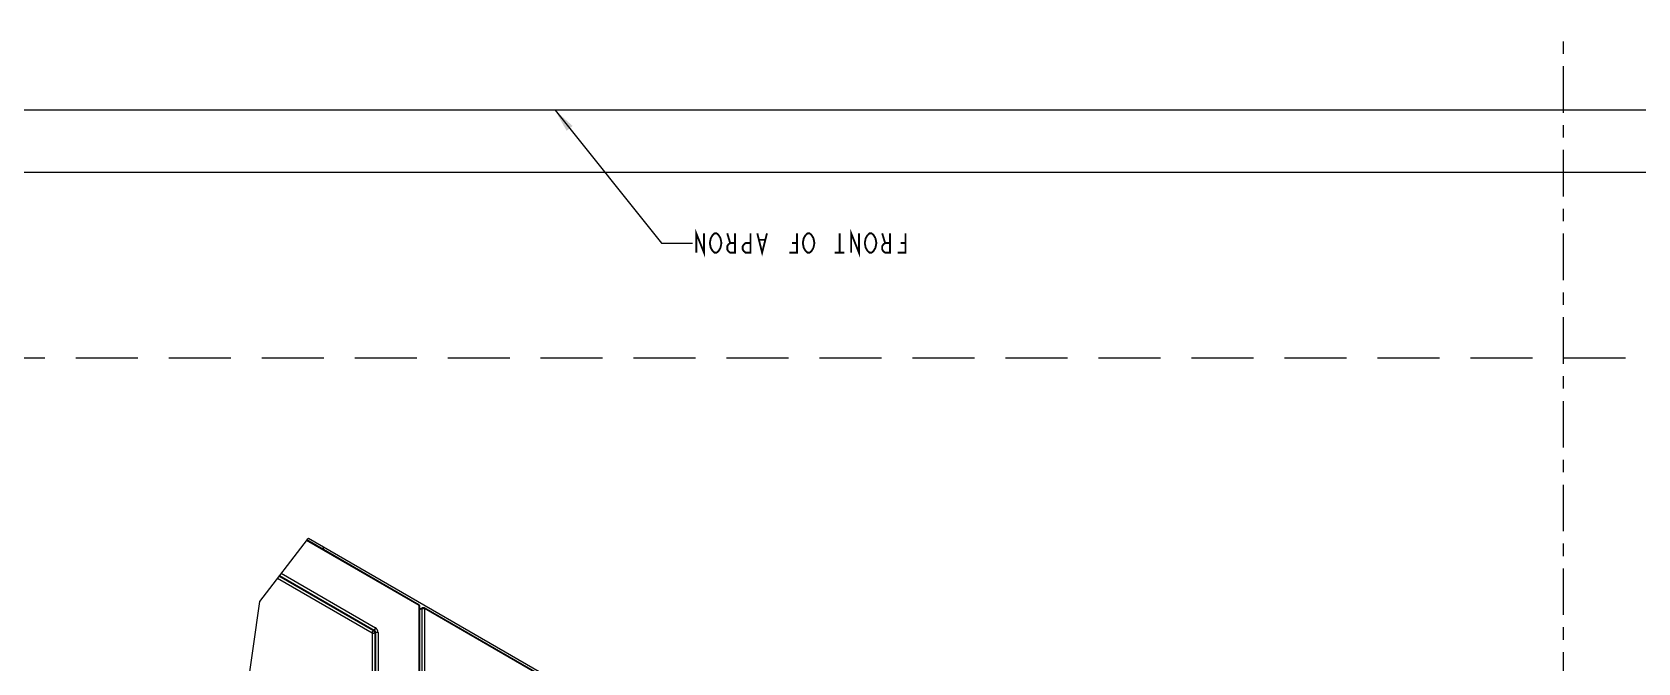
# Model space of a CAD drawing. Extents: x -347 to 953, y -714 to 758.
# Drawn here: x 206.71 to 219.67, y -32.13 to -27.04 of the extents above; entities that cross this region are included whole.
import ezdxf

# ---------------------------------------------------------------- set-up
doc = ezdxf.new("R2010")
doc.units = 0
doc.header["$MEASUREMENT"] = 0
doc.linetypes.add('CENTER', pattern=[0.6, 0.375, -0.075, 0.075, -0.075])
doc.linetypes.add('DASHED', pattern=[0.75, 0.5, -0.25])
doc.layers.get('0').update_dxf_attribs({"linetype": 'CONTINUOUS'})
doc.layers.add('___NOTE', color=7, linetype='CONTINUOUS')
doc.layers.add('_CURVE', color=7, linetype='CONTINUOUS')

msp = doc.modelspace()

# ---------------------------------------------------------------- linework, layer by layer
at = {"linetype": 'Continuous'}
msp.add_line((202.944854, -28.174526), (235.184854, -28.174526), dxfattribs=at)
at = {"color": 7, "linetype": 'Continuous'}
for p, q in [((208.930805, -31.135173), (208.545597, -31.635968)), ((209.831989, -31.661785), (208.927436, -31.139553)), ((208.941726, -31.12795), (208.930805, -31.135173)), ((216.958303, -35.756218), (208.941726, -31.12795)), ((209.06117, -31.19691), (209.06117, -31.216763)), ((208.545597, -31.635968), (208.417579, -32.542179)), ((209.839489, -36.268623), (209.839489, -31.674776)), ((209.860476, -31.686892), (209.839489, -31.699009)), ((213.014071, -33.49892), (209.875476, -31.686892))]:
    msp.add_line(p, q, dxfattribs=at)
at = {"color": 9, "linetype": 'Continuous'}
for p, q in [((209.835095, -31.668652), (208.924734, -31.143066)), ((208.690969, -31.446975), (209.455024, -31.888092)), ((208.704017, -31.430013), (209.465631, -31.869721)), ((208.707278, -31.425772), (209.470934, -31.866659)), ((208.720325, -31.40881), (209.481541, -31.848288)), ((209.835095, -36.262499), (209.835095, -31.668652)), ((209.857369, -31.693759), (209.839489, -31.704082)), ((209.857369, -31.693759), (209.857369, -36.287606)), ((213.017178, -33.505787), (209.878583, -31.693759)), ((209.878583, -31.693759), (209.878583, -36.287606)), ((209.455024, -31.888092), (209.455024, -35.65424)), ((209.470934, -31.866659), (209.465631, -31.869721)), ((209.481541, -31.88503), (209.476237, -31.888092)), ((209.476237, -31.888092), (209.476237, -35.665436)), ((209.481541, -31.88503), (209.481541, -35.662375)), ((209.502754, -31.88503), (209.502754, -35.662375))]:
    msp.add_line(p, q, dxfattribs=at)
for points in [[(209.831989, -31.661785), (209.832308, -31.661986), (209.832613, -31.662212), (209.832903, -31.662461), (209.833177, -31.662734), (209.833434, -31.66303), (209.833674, -31.663348), (209.833897, -31.663688), (209.834101, -31.66405), (209.834288, -31.664431), (209.834456, -31.664832), (209.834604, -31.665252), (209.834734, -31.665691), (209.834844, -31.666146), (209.834934, -31.666618), (209.835005, -31.667106), (209.835055, -31.667608), (209.835085, -31.668124), (209.835095, -31.668652)], [(209.835095, -31.668652), (209.835548, -31.668925), (209.83598, -31.669209), (209.836389, -31.669504), (209.836776, -31.669809), (209.83714, -31.670123), (209.837479, -31.670446), (209.837794, -31.670777), (209.838084, -31.671116), (209.838347, -31.671462), (209.838584, -31.671814), (209.838795, -31.672172), (209.838978, -31.672535), (209.839133, -31.672902), (209.839261, -31.673272), (209.839361, -31.673646), (209.839432, -31.674022), (209.839475, -31.674399), (209.839489, -31.674776)], [(209.860476, -31.686892), (209.860156, -31.687094), (209.859851, -31.687319), (209.859561, -31.687569), (209.859288, -31.687842), (209.859031, -31.688137), (209.85879, -31.688456), (209.858568, -31.688796), (209.858363, -31.689157), (209.858177, -31.689538), (209.858009, -31.689939), (209.85786, -31.69036), (209.857731, -31.690798), (209.857621, -31.691253), (209.857531, -31.691725), (209.85746, -31.692213), (209.85741, -31.692715), (209.85738, -31.693231), (209.857369, -31.693759)], [(209.857369, -31.693759), (209.857842, -31.693498), (209.858333, -31.693249), (209.858843, -31.693013), (209.859371, -31.692789), (209.859915, -31.692579), (209.860475, -31.692383), (209.861048, -31.692201), (209.861635, -31.692034), (209.862234, -31.691882), (209.862844, -31.691745), (209.863464, -31.691624), (209.864092, -31.691518), (209.864728, -31.691428), (209.86537, -31.691354), (209.866017, -31.691297), (209.866667, -31.691256), (209.867321, -31.691231), (209.867975, -31.691222), (209.868629, -31.691231), (209.869282, -31.691255), (209.869933, -31.691297), (209.87058, -31.691354), (209.871222, -31.691428), (209.871858, -31.691517), (209.872486, -31.691623), (209.873106, -31.691745), (209.873716, -31.691882), (209.874315, -31.692034), (209.874902, -31.692201), (209.875476, -31.692383), (209.876035, -31.692579), (209.876579, -31.692789), (209.877107, -31.693012), (209.877618, -31.693249), (209.87811, -31.693498), (209.878583, -31.693759)], [(209.878583, -31.693759), (209.878573, -31.693231), (209.878542, -31.692715), (209.878492, -31.692213), (209.878421, -31.691725), (209.878331, -31.691253), (209.878221, -31.690797), (209.878092, -31.690359), (209.877943, -31.689939), (209.877775, -31.689538), (209.877589, -31.689156), (209.877384, -31.688795), (209.877161, -31.688455), (209.876921, -31.688137), (209.876664, -31.687841), (209.87639, -31.687568), (209.876101, -31.687319), (209.875796, -31.687093), (209.875476, -31.686892)], [(209.481541, -31.848288), (209.48153, -31.848828), (209.4815, -31.849379), (209.48145, -31.849939), (209.481379, -31.850508), (209.481289, -31.851084), (209.481179, -31.851666), (209.48105, -31.852254), (209.480901, -31.852846), (209.480733, -31.853441), (209.480547, -31.854038), (209.480342, -31.854635), (209.480119, -31.855232), (209.479879, -31.855828), (209.479622, -31.85642), (209.479349, -31.857009), (209.479059, -31.857593), (209.478754, -31.858171), (209.478434, -31.858742), (209.4781, -31.859304), (209.477752, -31.859858), (209.477391, -31.8604), (209.477018, -31.860932), (209.476633, -31.861451), (209.476237, -31.861956), (209.475832, -31.862448), (209.475416, -31.862924), (209.474993, -31.863383), (209.474562, -31.863826), (209.474123, -31.864251), (209.473679, -31.864657), (209.47323, -31.865043), (209.472776, -31.86541), (209.472318, -31.865755), (209.471858, -31.866079), (209.471397, -31.86638), (209.470934, -31.866659)], [(209.502754, -31.88503), (209.502739, -31.884106), (209.502695, -31.883168), (209.502621, -31.882216), (209.502517, -31.881248), (209.502384, -31.880267), (209.502223, -31.879276), (209.502032, -31.878277), (209.501812, -31.877269), (209.501564, -31.876256), (209.501288, -31.875238), (209.500985, -31.874215), (209.500654, -31.873192), (209.500296, -31.872168), (209.499912, -31.871143), (209.499503, -31.870123), (209.499069, -31.869105), (209.498609, -31.868092), (209.498126, -31.867087), (209.49762, -31.866089), (209.497091, -31.8651), (209.496541, -31.864122), (209.495969, -31.863157), (209.495377, -31.862204), (209.494766, -31.861267), (209.494137, -31.860346), (209.493489, -31.859442), (209.492826, -31.858557), (209.492146, -31.857692), (209.491451, -31.856847), (209.490743, -31.856026), (209.490022, -31.855227), (209.489288, -31.854453), (209.488544, -31.853705), (209.487791, -31.852984), (209.487028, -31.85229), (209.486258, -31.851625), (209.485481, -31.850989), (209.484698, -31.850384), (209.483911, -31.84981), (209.483124, -31.84927), (209.482334, -31.848763), (209.481541, -31.848288)], [(209.465631, -31.869721), (209.465169, -31.869999), (209.464707, -31.870301), (209.464247, -31.870624), (209.46379, -31.870969), (209.463336, -31.871336), (209.462887, -31.871722), (209.462442, -31.872128), (209.462004, -31.872553), (209.461573, -31.872996), (209.461149, -31.873455), (209.460734, -31.873931), (209.460328, -31.874423), (209.459933, -31.874928), (209.459548, -31.875447), (209.459175, -31.875979), (209.458814, -31.876522), (209.458466, -31.877075), (209.458131, -31.877637), (209.457811, -31.878208), (209.457506, -31.878786), (209.457216, -31.87937), (209.456943, -31.879959), (209.456686, -31.880552), (209.456445, -31.881147), (209.456223, -31.881744), (209.456018, -31.882342), (209.455832, -31.882939), (209.455664, -31.883533), (209.455515, -31.884125), (209.455386, -31.884713), (209.455276, -31.885296), (209.455185, -31.885872), (209.455115, -31.886441), (209.455064, -31.887001), (209.455034, -31.887552), (209.455024, -31.888092)], [(209.455024, -31.888092), (209.455497, -31.888353), (209.455989, -31.888603), (209.456499, -31.888839), (209.457027, -31.889063), (209.457571, -31.889272), (209.458131, -31.889469), (209.458705, -31.88965), (209.459292, -31.889817), (209.459891, -31.88997), (209.460501, -31.890106), (209.461121, -31.890228), (209.461749, -31.890334), (209.462385, -31.890423), (209.463027, -31.890497), (209.463674, -31.890555), (209.464324, -31.890596), (209.464977, -31.89062), (209.465632, -31.890629), (209.466286, -31.89062), (209.466939, -31.890596), (209.46759, -31.890554), (209.468237, -31.890497), (209.468879, -31.890423), (209.469514, -31.890333), (209.470143, -31.890228), (209.470762, -31.890106), (209.471372, -31.889969), (209.471971, -31.889817), (209.472558, -31.88965), (209.473132, -31.889468), (209.473692, -31.889272), (209.474236, -31.889062), (209.474764, -31.888838), (209.475274, -31.888602), (209.475765, -31.888353), (209.476237, -31.888092)], [(209.476237, -31.888092), (209.476227, -31.887552), (209.476197, -31.887001), (209.476147, -31.886441), (209.476076, -31.885872), (209.475986, -31.885296), (209.475876, -31.884714), (209.475746, -31.884126), (209.475598, -31.883534), (209.47543, -31.882939), (209.475244, -31.882342), (209.475039, -31.881745), (209.474816, -31.881148), (209.474576, -31.880552), (209.474319, -31.87996), (209.474045, -31.879371), (209.473756, -31.878787), (209.473451, -31.878209), (209.473131, -31.877638), (209.472796, -31.877076), (209.472448, -31.876523), (209.472088, -31.87598), (209.471714, -31.875448), (209.47133, -31.874929), (209.470934, -31.874424), (209.470528, -31.873932), (209.470113, -31.873456), (209.46969, -31.872997), (209.469258, -31.872554), (209.46882, -31.872129), (209.468376, -31.871723), (209.467926, -31.871337), (209.467472, -31.87097), (209.467015, -31.870625), (209.466555, -31.870301), (209.466093, -31.87), (209.465631, -31.869721)], [(209.470934, -31.866659), (209.471397, -31.866938), (209.471858, -31.867239), (209.472318, -31.867563), (209.472776, -31.867909), (209.47323, -31.868275), (209.473679, -31.868661), (209.474123, -31.869067), (209.474562, -31.869492), (209.474993, -31.869935), (209.475417, -31.870395), (209.475832, -31.870871), (209.476237, -31.871362), (209.476633, -31.871867), (209.477018, -31.872386), (209.477391, -31.872918), (209.477752, -31.873461), (209.4781, -31.874014), (209.478434, -31.874576), (209.478754, -31.875147), (209.479059, -31.875725), (209.479349, -31.876309), (209.479622, -31.876898), (209.47988, -31.877491), (209.48012, -31.878086), (209.480342, -31.878683), (209.480547, -31.87928), (209.480733, -31.879877), (209.480901, -31.880472), (209.48105, -31.881064), (209.481179, -31.881652), (209.481289, -31.882234), (209.481379, -31.88281), (209.48145, -31.883379), (209.4815, -31.88394), (209.481531, -31.88449), (209.481541, -31.88503)], [(209.481541, -31.88503), (209.482013, -31.884769), (209.482505, -31.88452), (209.483016, -31.884283), (209.483544, -31.88406), (209.484088, -31.88385), (209.484647, -31.883654), (209.485221, -31.883472), (209.485808, -31.883305), (209.486407, -31.883153), (209.487017, -31.883016), (209.487637, -31.882895), (209.488265, -31.882789), (209.488901, -31.882699), (209.489542, -31.882625), (209.490189, -31.882568), (209.49084, -31.882527), (209.491493, -31.882502), (209.492147, -31.882494), (209.492801, -31.882502), (209.493455, -31.882527), (209.494105, -31.882568), (209.494752, -31.882625), (209.495394, -31.882699), (209.496029, -31.882789), (209.496658, -31.882895), (209.497277, -31.883016), (209.497887, -31.883153), (209.498486, -31.883305), (209.499073, -31.883472), (209.499647, -31.883654), (209.500207, -31.88385), (209.500751, -31.88406), (209.501279, -31.884283), (209.501789, -31.88452), (209.502281, -31.884769), (209.502754, -31.88503)]]:
    msp.add_lwpolyline(points, dxfattribs=at)
at = {"color": 7, "linetype": 'Continuous'}
msp.add_lwpolyline([(209.860476, -31.686892), (209.861036, -31.686584), (209.861611, -31.6863), (209.862198, -31.68604), (209.862795, -31.685806), (209.863402, -31.685597), (209.864022, -31.685413), (209.864656, -31.685255), (209.865299, -31.685123), (209.865948, -31.68502), (209.866599, -31.684946), (209.867253, -31.6849), (209.867909, -31.684883), (209.868567, -31.684894), (209.869224, -31.684935), (209.869882, -31.685004), (209.870541, -31.685104), (209.871199, -31.685233), (209.871846, -31.685391), (209.872481, -31.685575), (209.873104, -31.685786), (209.873718, -31.686025), (209.874323, -31.686292), (209.874918, -31.686585), (209.875476, -31.686892)], dxfattribs=at)
msp.add_arc((209.824489, -31.674776), 0.015, 0.0000403, 60.0002352, dxfattribs=at)
at = {"layer": '___NOTE', "color": 2, "linetype": 'Continuous'}
for p, q in [((210.931427, -27.674526), (211.788713, -28.745265)), ((211.788713, -28.745265), (212.038713, -28.745265))]:
    msp.add_line(p, q, dxfattribs=at)
at = {"layer": '___NOTE', "color": 2, "linetype": 'Continuous', "const_width": 0.015}
for points in [[(212.132461, -28.66714), (212.132461, -28.82339), (212.069963, -28.66714), (212.069963, -28.82339)], [(212.202774, -28.810369), (212.18715, -28.784328), (212.179338, -28.745265), (212.18715, -28.706202)], [(212.18715, -28.706202), (212.202774, -28.680161), (212.218399, -28.66714), (212.234026, -28.66714), (212.249651, -28.680161)], [(212.249651, -28.680161), (212.265275, -28.706202), (212.273087, -28.745265), (212.265275, -28.784328)], [(212.3434, -28.745265), (212.319964, -28.66714)], [(212.382462, -28.66714), (212.382462, -28.82339), (212.3434, -28.82339), (212.327776, -28.810369), (212.319964, -28.797349), (212.319964, -28.771307), (212.327776, -28.758286), (212.3434, -28.745265), (212.382462, -28.745265)], [(212.507463, -28.66714), (212.507463, -28.82339), (212.468399, -28.82339), (212.452775, -28.810369), (212.444962, -28.797349), (212.444962, -28.771307), (212.452775, -28.758286), (212.468399, -28.745265), (212.507463, -28.745265)], [(212.640274, -28.66714), (212.601213, -28.82339), (212.562149, -28.66714)], [(212.62465, -28.719223), (212.577776, -28.719223)], [(212.882462, -28.66714), (212.882462, -28.82339), (212.819961, -28.82339)], [(212.882462, -28.745265), (212.843401, -28.745265)], [(212.952775, -28.810369), (212.937151, -28.784328), (212.929338, -28.745265), (212.937151, -28.706202), (212.952775, -28.680161)], [(212.952775, -28.680161), (212.9684, -28.66714), (212.984024, -28.66714), (212.999651, -28.680161)], [(212.999651, -28.680161), (213.015276, -28.706202), (213.023088, -28.745265), (213.015276, -28.784328)], [(213.226212, -28.82339), (213.226212, -28.66714)], [(213.382463, -28.66714), (213.382463, -28.82339), (213.319962, -28.66714), (213.319962, -28.82339)], [(213.452776, -28.810369), (213.437151, -28.784328), (213.429339, -28.745265), (213.437151, -28.706202), (213.452776, -28.680161)], [(213.452776, -28.680161), (213.4684, -28.66714), (213.484025, -28.66714), (213.499649, -28.680161), (213.515276, -28.706202)], [(213.515276, -28.706202), (213.523089, -28.745265), (213.515276, -28.784328), (213.507461, -28.797349), (213.499649, -28.810369), (213.484025, -28.82339), (213.4684, -28.82339), (213.452776, -28.810369)], [(213.593399, -28.745265), (213.569962, -28.66714)], [(213.632463, -28.66714), (213.632463, -28.82339), (213.593399, -28.82339), (213.577774, -28.810369), (213.569962, -28.797349), (213.569962, -28.771307), (213.577774, -28.758286), (213.593399, -28.745265), (213.632463, -28.745265)], [(213.757462, -28.66714), (213.757462, -28.82339), (213.694964, -28.82339)], [(213.757462, -28.745265), (213.7184, -28.745265)], [(212.265275, -28.784328), (212.249651, -28.810369), (212.234026, -28.82339), (212.218399, -28.82339), (212.202774, -28.810369)], [(213.015276, -28.784328), (212.999651, -28.810369), (212.984024, -28.82339), (212.9684, -28.82339), (212.952775, -28.810369)], [(213.265276, -28.82339), (213.187151, -28.82339)]]:
    msp.add_lwpolyline(points, dxfattribs=at)
at = {"layer": '___NOTE', "color": 2, "linetype": 'Continuous'}
msp.add_solid([(211.073009, -27.801362), (210.931427, -27.674526), (211.024221, -27.840424)], dxfattribs=at)
at = {"layer": '_CURVE', "color": 2, "linetype": 'CENTER'}
msp.add_line((219.064854, -49.294526), (219.064854, -27.044526), dxfattribs=at)
at = {"layer": '_CURVE', "color": 8}
msp.add_line((236.684854, -27.674526), (201.444854, -27.674526), dxfattribs=at)
at = {"layer": '_CURVE', "color": 8, "linetype": 'DASHED'}
msp.add_line((236.064854, -29.674526), (202.064854, -29.674526), dxfattribs=at)

doc.saveas('drawing.dxf')
